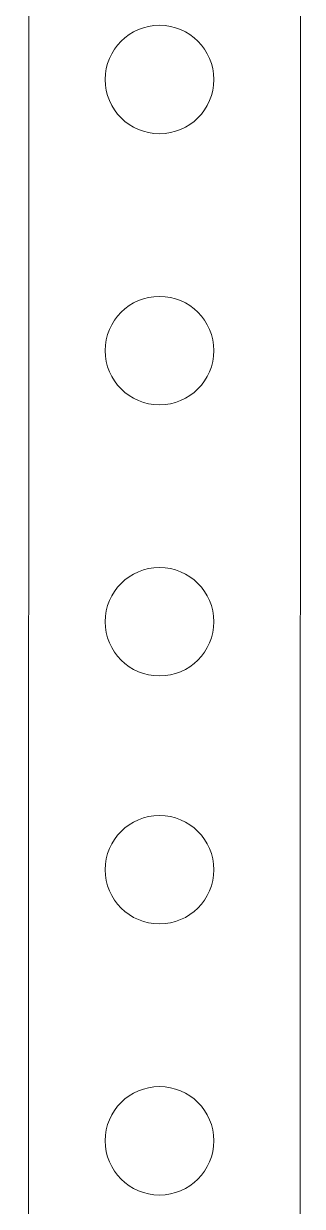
# Model space of a CAD drawing. Header units: millimetres. Extents: x 1880 to 4113, y 771 to 2990.
# Drawn here: x 2360.7 to 2381.2, y 2167.5 to 2254.8 of the extents above; entities that cross this region are included whole.
import ezdxf

# ---------------------------------------------------------------- set-up
doc = ezdxf.new("R2010")
doc.units = ezdxf.units.MM
doc.layers.add('004-PI-DIN Šina', color=3, linetype='Continuous')

msp = doc.modelspace()

# ---------------------------------------------------------------- linework, layer by layer
at = {"layer": '004-PI-DIN Šina', "color": 0, "linetype": 'ByBlock', "lineweight": 0}
for p, q in [((2361.212, 2621.134), (2360.698, 1193.72)), ((2380.698, 1193.72), (2381.212, 2621.134))]:
    msp.add_line(p, q, dxfattribs=at)
at = {"layer": '004-PI-DIN Šina', "color": 0, "linetype": 'ByBlock', "lineweight": 0, "ltscale": 0.01}
for centre in [(2370.698, 2250.669), (2370.698, 2230.669), (2370.698, 2210.669), (2370.698, 2192.375), (2370.698, 2172.375), (2370.698, 2172.375)]:
    msp.add_circle(centre, 4, dxfattribs=at)

doc.saveas('drawing.dxf')
